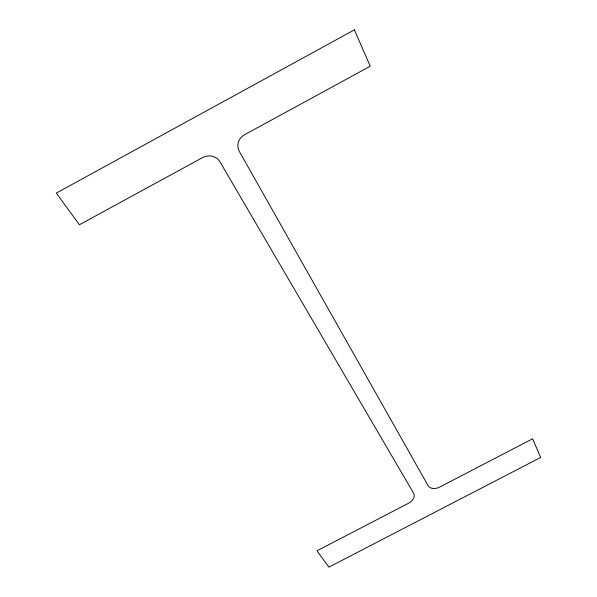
<?xml version="1.0" encoding="UTF-8"?>
<svg xmlns="http://www.w3.org/2000/svg" width="597" height="597" viewBox="0 0 597 597"><rect width="100%" height="100%" fill="white"/><g stroke="black" fill="none" stroke-linecap="round" stroke-linejoin="round"><path stroke-width="0.9" d="M354.402 29.85L56.312 193.085L79.394 224.756L202.741 157.518A12.679 11.88 -11.2 0 1 219.987 161.854L413.602 493.212A9.388 6.589 -24.2 0 1 408.639 503.189L316.97 550.792L328.895 567.15L540.688 457.436L532.576 438.825L439.631 487.092A9.41 6.612 -26 0 1 428.101 485.682L239.285 151.347A12.664 11.977 -25 0 1 244.546 134.735L370.244 66.222L354.402 29.85"/></g></svg>
